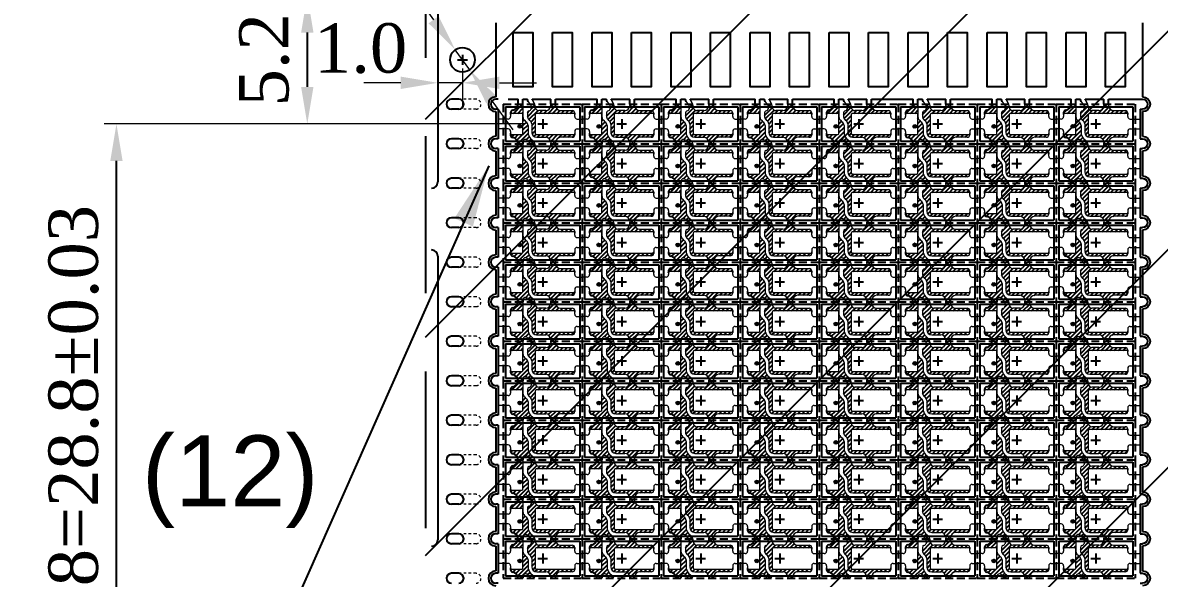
# Model space of a CAD drawing. Header units: millimetres. Extents: x -1672 to -743, y 1116 to 1403.
# Drawn here: x -1123.73 to -1077.7, y 1297.58 to 1320.08 of the extents above; entities that cross this region are included whole.
import ezdxf

# ---------------------------------------------------------------- set-up
doc = ezdxf.new("R2010")
doc.units = ezdxf.units.MM
doc.header["$MEASUREMENT"] = 0
doc.linetypes.add('HIDDEN', pattern=[9.525, 6.35, -3.175])
for name, color, linetype in [('\\M+2A4C1\\M+2B3CE\\M+2B944', 144, 'HIDDEN'), ('bottom side half etching', 6, 'Continuous'), ('c2', 2, 'Continuous'), ('Hatch', 1, 'HIDDEN')]:
    doc.layers.add(name, color=color, linetype=linetype)
for name, color, linetype, lineweight in [('Dimension', 3, 'Continuous', 5), ('LF', 4, 'Continuous', 25), ('Visble1', 6, 'Continuous', 20)]:
    doc.layers.add(name, color=color, linetype=linetype, lineweight=lineweight)
doc.styles.add('Dim', font='arial.ttf', dxfattribs={"height": 3})
doc.styles.add('Jentech', font='romantic.ttf')
doc.styles.get("Standard").update_dxf_attribs({"font": 'romantic.ttf', "height": 2})
doc.dimstyles.new('AM_ISO', dxfattribs={"dimtxt": 2, "dimasz": 1.5, "dimexe": 1, "dimexo": 1, "dimgap": 0.5, "dimtad": 1, "dimdec": 3, "dimzin": 9, "dimdsep": 46, "dimtxsty": 'Jentech', "dimcen": 0, "dimclrd": 256, "dimclre": 256, "dimclrt": 1, "dimadec": 0, "dimazin": 2, "dimtp": 0.1, "dimtm": 0.1, "dimtfac": 0.71, "dimtdec": 3, "dimtmove": 0, "dimatfit": 3, "dimfxl": 0, "dimlwd": -1, "dimlwe": -1, "dimarcsym": 0})
doc.dimstyles.new('ISO-25', dxfattribs={"dimtxt": 2, "dimasz": 1.5, "dimexe": 0.5, "dimexo": 0.5, "dimgap": 0.7, "dimtad": 1, "dimdec": 3, "dimdsep": 46, "dimtxsty": 'Jentech', "dimcen": 2.5, "dimclre": 256, "dimclrt": 1, "dimadec": 0, "dimazin": 0, "dimtfac": 1, "dimtdec": 3, "dimtmove": 0, "dimatfit": 3, "dimfxl": 0, "dimlwe": -1, "dimarcsym": 0})
doc.dimstyles.new('ISO-25 scale20', dxfattribs={"dimtxt": 1.5, "dimasz": 2.5, "dimexe": 1.25, "dimexo": 0.625, "dimtad": 1, "dimtoh": 1, "dimlfac": 0.05, "dimtxsty": 'Standard', "dimcen": 2.5, "dimclre": 256, "dimclrt": 1, "dimadec": 0, "dimazin": 0, "dimtfac": 1, "dimtmove": 0, "dimatfit": 3, "dimfxl": 0, "dimlwe": -1, "dimarcsym": 0})

# ---------------------------------------------------------------- blocks, each defined once
blk = doc.blocks.new('*D80')
at = {"layer": 'Defpoints', "color": 0}
for p in [(-1102.872, 1321.181), (-1112.207, 1315.981), (-1102.872, 1315.981)]:
    blk.add_point(p, dxfattribs=at)
at = {"layer": 'Dimension'}
for p, q in [((-1103.372, 1321.181), (-1112.707, 1321.181)), ((-1103.372, 1315.981), (-1112.707, 1315.981))]:
    blk.add_line(p, q, dxfattribs=at)
at = {"layer": 'Dimension', "color": 0, "lineweight": -2}
blk.add_line((-1112.207, 1319.681), (-1112.207, 1317.481), dxfattribs=at)
at = {"layer": 'Dimension', "color": 0}
for points in [[(-1112.457, 1319.681), (-1111.957, 1319.681), (-1112.207, 1321.181)], [(-1112.457, 1317.481), (-1111.957, 1317.481), (-1112.207, 1315.981)]]:
    blk.add_solid(points, dxfattribs=at)
at = {"layer": 'Dimension', "color": 1, "insert": (-1113.947, 1318.581), "char_height": 2, "attachment_point": 5, "rotation": 90, "style": 'Jentech'}
blk.add_mtext('5.2', dxfattribs=at)
blk = doc.blocks.new('*D81')
at = {"layer": 'Defpoints', "color": 0}
for p in [(-1119.937, 1315.981), (-1102.872, 1315.981), (-1102.872, 1287.181)]:
    blk.add_point(p, dxfattribs=at)
at = {"layer": 'Dimension'}
for p, q in [((-1103.372, 1315.981), (-1120.437, 1315.981)), ((-1103.372, 1287.181), (-1120.437, 1287.181))]:
    blk.add_line(p, q, dxfattribs=at)
at = {"layer": 'Dimension', "color": 0, "lineweight": -2}
blk.add_line((-1119.937, 1288.681), (-1119.937, 1314.481), dxfattribs=at)
at = {"layer": 'Dimension', "color": 0}
for points in [[(-1120.187, 1314.481), (-1119.687, 1314.481), (-1119.937, 1315.981)], [(-1120.187, 1288.681), (-1119.687, 1288.681), (-1119.937, 1287.181)]]:
    blk.add_solid(points, dxfattribs=at)
at = {"layer": 'Dimension', "color": 1, "insert": (-1121.668, 1301.581), "char_height": 2, "attachment_point": 5, "rotation": 90, "style": 'Jentech'}
blk.add_mtext('1.6*18=28.8%%P0.03', dxfattribs=at)
blk = doc.blocks.new('*D135')
at = {"layer": 'Defpoints', "color": 0}
for p in [(-1106.772, 1356.081), (-1134.504, 1281.081), (-1106.772, 1281.081)]:
    blk.add_point(p, dxfattribs=at)
at = {"layer": 'Dimension'}
for p, q in [((-1107.272, 1356.081), (-1135.004, 1356.081)), ((-1107.272, 1281.081), (-1135.004, 1281.081))]:
    blk.add_line(p, q, dxfattribs=at)
at = {"layer": 'Dimension', "color": 0, "lineweight": -2}
blk.add_line((-1134.504, 1354.581), (-1134.504, 1282.581), dxfattribs=at)
at = {"layer": 'Dimension', "color": 0}
for points in [[(-1134.754, 1354.581), (-1134.254, 1354.581), (-1134.504, 1356.081)], [(-1134.754, 1282.581), (-1134.254, 1282.581), (-1134.504, 1281.081)]]:
    blk.add_solid(points, dxfattribs=at)
at = {"layer": 'Dimension', "color": 1, "insert": (-1136.244, 1320.327), "char_height": 2, "attachment_point": 5, "rotation": 90, "style": 'Jentech'}
blk.add_mtext('75%%P0.05', dxfattribs=at)
blk = doc.blocks.new('*D136')
at = {"layer": 'Defpoints', "color": 0}
for p in [(-1107.372, 1354.431), (-1126.367, 1282.731), (-1107.372, 1282.731)]:
    blk.add_point(p, dxfattribs=at)
at = {"layer": 'Dimension'}
for p, q in [((-1107.872, 1354.431), (-1126.867, 1354.431)), ((-1107.872, 1282.731), (-1126.867, 1282.731))]:
    blk.add_line(p, q, dxfattribs=at)
at = {"layer": 'Dimension', "color": 0, "lineweight": -2}
blk.add_line((-1126.367, 1352.931), (-1126.367, 1284.231), dxfattribs=at)
at = {"layer": 'Dimension', "color": 0}
for points in [[(-1126.617, 1352.931), (-1126.117, 1352.931), (-1126.367, 1354.431)], [(-1126.617, 1284.231), (-1126.117, 1284.231), (-1126.367, 1282.731)]]:
    blk.add_solid(points, dxfattribs=at)
at = {"layer": 'Dimension', "color": 1, "insert": (-1128.091, 1318.581), "char_height": 2, "attachment_point": 5, "rotation": 90, "style": 'Jentech'}
blk.add_mtext('71.7%%P0.03', dxfattribs=at)
blk = doc.blocks.new('*D93')
at = {"layer": 'Defpoints', "color": 0}
for p in [(-1105.922, 1319.227), (-1106.922, 1318.581), (-1106.922, 1317.647)]:
    blk.add_point(p, dxfattribs=at)
at = {"layer": 'Dimension'}
for p, q in [((-1105.922, 1318.227), (-1105.922, 1316.647)), ((-1108.422, 1317.647), (-1109.922, 1317.647)), ((-1105.922, 1317.647), (-1106.922, 1317.647)), ((-1106.922, 1317.581), (-1106.922, 1316.647)), ((-1104.422, 1317.647), (-1102.922, 1317.647))]:
    blk.add_line(p, q, dxfattribs=at)
for points in [[(-1108.422, 1317.897), (-1108.422, 1317.397), (-1106.922, 1317.647)], [(-1104.422, 1317.897), (-1104.422, 1317.397), (-1105.922, 1317.647)]]:
    blk.add_solid(points, dxfattribs=at)
at = {"layer": 'Dimension', "color": 1, "insert": (-1110.047, 1319.037), "char_height": 2, "attachment_point": 5, "style": 'Jentech'}
blk.add_mtext('1.0', dxfattribs=at)
blk = doc.blocks.new('*D139')
at = {"layer": 'Defpoints', "color": 0}
for p in [(-1106.214, 1318.987), (-1105.63, 1318.175)]:
    blk.add_point(p, dxfattribs=at)
at = {"layer": 'Dimension'}
for p, q in [((-1112.873, 1328.245), (-1107.09, 1320.204)), ((-1105.63, 1318.175), (-1106.214, 1318.987)), ((-1104.754, 1316.957), (-1103.878, 1315.739))]:
    blk.add_line(p, q, dxfattribs=at)
for points in [[(-1106.887, 1320.35), (-1107.293, 1320.058), (-1106.214, 1318.987)], [(-1104.551, 1317.103), (-1104.957, 1316.811), (-1105.63, 1318.175)]]:
    blk.add_solid(points, dxfattribs=at)
at = {"layer": 'Dimension', "color": 1, "insert": (-1109.543, 1326.534), "char_height": 2, "attachment_point": 5, "rotation": 305.7244, "style": 'Jentech'}
blk.add_mtext('∅1.0', dxfattribs=at)
blk = doc.blocks.new('*U37')
at = {"layer": 'LF'}
for p, q in [((-1.4, 0.1), (-1, 0.1)), ((-1, -0.1), (-1, 0.1)), ((-0.8, 0.1), (-0.62, 0.1)), ((-0.8, -0.1), (-0.8, 0.1)), ((-0.62, 0.072), (-0.62, 0.1)), ((-0.42, 0.1), (0.325, 0.1)), ((-0.42, 0.086), (-0.42, 0.1)), ((0.325, -0.1), (0.325, 0.1)), ((0.525, 0.1), (1.4, 0.1)), ((0.525, -0.1), (0.525, 0.1))]:
    blk.add_line(p, q, dxfattribs=at)
at = {"layer": 'LF', "lineweight": 9}
blk.add_line((-0.599, 0.01), (-0.512, -0.1), dxfattribs=at)
at = {"layer": 'LF'}
blk.add_arc((-0.52, 0.072), 0.1, 180, 218.1026, dxfattribs=at)
at = {"layer": 'LF', "lineweight": 9}
for centre, radius, start, end in [((-0.32, 0.086), 0.1, 180, 225.5543), ((-0.6, -0.199), 0.3, 19.2982, 45.5543)]:
    blk.add_arc(centre, radius, start, end, dxfattribs=at)
blk = doc.blocks.new('*U38')
at = {"layer": 'Dimension', "color": 0, "linetype": 'ByBlock', "lineweight": -2}
for p in [(0, 0), (3.2, 0), (6.4, 0), (9.6, 0), (12.8, 0), (16, 0), (19.2, 0), (22.4, 0)]:
    blk.add_blockref('*U37', p, dxfattribs=at)
blk = doc.blocks.new('*U39')
at = {"layer": 'LF'}
blk.add_line((-0.2, 0), (0.2, 0), dxfattribs=at)
blk = doc.blocks.new('*U43')
at = {"layer": 'LF'}
blk.add_lwpolyline([(-0.4, 1.1), (0.4, 1.1), (0.4, -1.1), (-0.4, -1.1)], close=True, dxfattribs=at)
blk = doc.blocks.new('*U23')
at = {"layer": 'bottom side half etching'}
blk.add_arc((0.15, 0), 0.3, 90, 270, dxfattribs=at)
at = {"layer": 'LF'}
for p, q in [((0.25, 0.2), (0.15, 0.2)), ((0.25, -0.2), (0.15, -0.2))]:
    blk.add_line(p, q, dxfattribs=at)
blk.add_arc((0.15, 0), 0.2, 90, 270, dxfattribs=at)
blk = doc.blocks.new('*U26')
at = {"layer": 'bottom side half etching'}
blk.add_arc((0.15, 0), 0.3, 90, 270, dxfattribs=at)
at = {"layer": 'LF'}
for p, q in [((0.25, 0.2), (0.15, 0.2)), ((0.25, -0.2), (0.15, -0.2))]:
    blk.add_line(p, q, dxfattribs=at)
blk.add_arc((0.15, 0), 0.2, 90, 270, dxfattribs=at)
blk = doc.blocks.new('without tunnel')
at = {"layer": 'Dimension'}
h = blk.add_hatch(dxfattribs=at)
h.set_pattern_fill('AR-HBONE', color=256, scale=0.2, style=0)
h.set_pattern_definition([(45, (-4678.2712, -3546.139), (9e-17, 1.13137085), [2.4, -0.8]), (135, (-4677.70555, -3545.5733), (9e-17, 1.13137085), [2.4, -0.8])])
h.paths.add_polyline_path([(-20.1, -2, 1), (-17.1, -2, 1)])
at = {"layer": 'Hatch'}
h = blk.add_hatch(dxfattribs=at)
h.set_pattern_fill('ANSI31', color=256, scale=20)
h.set_pattern_definition([(45, (2985.13, -1225.2742), (-1.767767, 1.767767), [])])
h.paths.add_polyline_path([(-16, 14), (-20.42, 14, -0.259589), (-24.29, 11.05, 0.372825), (-26, 9.07), (-26, 7.6, -0.414214), (-25, 8.6), (-17, 8.6, -0.414214), (-16, 7.6)])
h.paths.add_polyline_path([(-16, 16), (-20, 16, -0.103244), (-20.42, 14), (-16, 14)])
h.paths.add_polyline_path([(-9.75, -11.75, -0.198912), (-11.8, -6.8), (-11.8, -1.13, 0.172187), (-13.57, 1.7), (-14.83, 2.96, -0.198912), (-16, 5.78), (-16, -7.6, -0.414214), (-17, -8.6), (-25, -8.6, -0.414214), (-26, -7.6), (-26, -9.07, 0.372825), (-24.29, -11.05, -0.259589), (-20.42, -14), (-15.95, -14, -0.630407), (-12.43, -13.22), (-11.81, -14), (-7.51, -14, 0.014872), (-7.76, -13.74)])
h.paths.add_polyline_path([(-16, -14.45, -0.056727), (-15.95, -14), (-20.42, -14, -0.103244), (-20, -16), (-16, -16)])
h.paths.add_polyline_path([(-7.51, -14), (-11.81, -14), (-10.24, -16), (-6.34, -16, 0.097582)])
h.paths.add_polyline_path([(-5, 8.6), (25, 8.6, -0.414214), (26, 7.6), (26, 8.8, 0.414214), (24, 10.8), (14.5, 10.8, -0.356394), (10.58, 14), (6.42, 14, -0.356394), (2.5, 10.8), (-3, 10.8, -0.414214), (-6, 13.8), (-6, 14), (-9.08, 14, -0.393336), (-11.23, 10.52, 0.337319), (-12.4, 8.98), (-12.4, 6.43, 0.198912), (-11.23, 3.6), (-10.57, 2.94, -0.172187), (-8.8, 0.11), (-8.8, -6.8, 0.414214), (-4.8, -10.8), (2.5, -10.8, -0.356394), (6.42, -14), (10.58, -14, -0.356394), (14.5, -10.8), (24, -10.8, 0.414214), (26, -8.8), (26, -7.6, -0.414214), (25, -8.6), (-5, -8.6, -0.414214), (-6, -7.6), (-6, 7.6, -0.414214)])
h.paths.add_polyline_path([(-6.34, 16), (-10.24, 16), (-9.66, 15.26, -0.117374), (-9.08, 14), (-6, 14, 0.085121)])
h.paths.add_polyline_path([(10.5, 16), (6.5, 16), (6.5, 14.8, -0.050382), (6.42, 14), (10.58, 14, -0.050382), (10.5, 14.8)])
h.paths.add_polyline_path([(10.5, -14.8, -0.050382), (10.58, -14), (6.42, -14, -0.050382), (6.5, -14.8), (6.5, -16), (10.5, -16)])
at = {"layer": '\\M+2A4C1\\M+2B3CE\\M+2B944'}
for p, q in [((-32, 16), (-32, -16)), ((-32, 16), (32, 16)), ((32, 16), (32, -16)), ((-32, -16), (32, -16))]:
    blk.add_line(p, q, dxfattribs=at)
at = {"layer": 'bottom side half etching', "lineweight": 9}
blk.add_line((-26, 7.6), (-26, 6), dxfattribs=at)
for points in [[(-26, -7.6), (-26, -7.6, 0.414214), (-25, -8.6), (-17, -8.6, 0.414214), (-16, -7.6), (-16, 7.6, 0.414214), (-17, 8.6), (-25, 8.6, 0.414214), (-26, 7.6), (-26, 6)], [(26, 7.6), (26, 7.6, 0.414214), (25, 8.6), (-5, 8.6, 0.414214), (-6, 7.6), (-6, -7.6, 0.414214), (-5, -8.6), (25, -8.6, 0.414214), (26, -7.6), (26, -7.6)]]:
    blk.add_lwpolyline(points, format="xyb", dxfattribs=at)
for centre, start, end in [((-28, 6), 270, 0), ((28, 6), 180, 270), ((-28, -6), 0, 90), ((28, -6), 90, 180)]:
    blk.add_arc(centre, 2, start, end, dxfattribs=at)
at = {"layer": 'c2'}
for p, q in [((-30, 14), (-30, -14)), ((-30, 14), (30, 14)), ((30, 14), (30, -14)), ((-4, 0), (4, 0)), ((0, 4), (0, -4)), ((-30, -14), (30, -14))]:
    blk.add_line(p, q, dxfattribs=at)
at = {"layer": 'LF', "lineweight": 9}
for p, q in [((-16, 16), (-16, 5.78)), ((-10.24, 16), (-9.66, 15.26)), ((-6, 13.8), (-6, 14.02)), ((2.5, 10.8), (-3, 10.8)), ((6.5, 16), (6.5, 14.8)), ((10.5, 16), (10.5, 14.8)), ((14.5, 10.8), (24, 10.8)), ((-26, 7.54), (-26, 9.07)), ((-14.83, 2.96), (-13.57, 1.7)), ((-14.83, 2.96), (-13.57, 1.7)), ((-12.4, 8.98), (-12.4, 6.43)), ((-11.23, 3.6), (-10.57, 2.94)), ((-11.23, 3.6), (-10.57, 2.94)), ((-8.8, 0.11), (-8.8, -6.8)), ((26, 8.8), (26, 7.6)), ((-26, -9.07), (-26, -7.54)), ((-11.8, -1.13), (-11.8, -6.8)), ((26, -7.6), (26, -8.8)), ((-12.43, -13.22), (-10.24, -16)), ((-9.75, -11.75), (-7.76, -13.74)), ((-4.8, -10.8), (2.5, -10.8)), ((6.5, -14.8), (6.5, -16)), ((10.5, -14.8), (10.5, -16)), ((24, -10.8), (14.5, -10.8))]:
    blk.add_line(p, q, dxfattribs=at)
at = {"layer": 'LF', "ltscale": 0.1}
blk.add_line((-16, -14.45), (-16, -16), dxfattribs=at)
at = {"layer": 'LF', "lineweight": 9}
blk.add_circle((-18.6, -2), 1.5, dxfattribs=at)
at = {"layer": 'LF', "ltscale": 0.1}
for centre, radius, start, end in [((-24, 9.07), 2, 98.21321, 180), ((-25, 16), 5, 278.21321, 0), ((-24, -9.07), 2, 180, 261.78679), ((-25, -16), 5, 0, 81.78679)]:
    blk.add_arc(centre, radius, start, end, dxfattribs=at)
at = {"layer": 'LF', "lineweight": 9}
for centre, radius, start, end in [((-10.8, 8.98), 1.6, 105.14573, 180), ((-12.02, 13.41), 3, 285.4391, 38.10257), ((-12, 14.02), 6, 0, 19.29823), ((-3, 13.8), 3, 180, 270), ((2.5, 14.8), 4, 270, 0), ((14.5, 14.8), 4, 180, 270), ((24, 8.8), 2, 0, 90), ((-12, 5.78), 4, 180, 225), ((-16.67, -2.21), 4.99, 12.52119, 51.60039), ((-8.4, 6.43), 4, 180, 225), ((-8.4, 6.43), 4, 180, 225), ((-13.67, -0.97), 4.99, 12.52119, 51.60039), ((-4.8, -6.8), 7, 180, 225), ((-4.8, -6.8), 4, 180, 270), ((24, -8.8), 2, 270, 360), ((-14, -14.45), 2, 38.10257, 180), ((-12, -17.98), 6, 19.29823, 45), ((2.5, -14.8), 4, 360, 90), ((14.5, -14.8), 4, 90, 180)]:
    blk.add_arc(centre, radius, start, end, dxfattribs=at)
at = {"layer": 'Visble1'}
for p, q in [((-28, 4), (-32, 4)), ((26, 6), (26, 7.6)), ((28, 4), (32, 4)), ((-28, -4), (-32, -4)), ((-26, -6), (-26, -7.6)), ((26, -6), (26, -7.6)), ((28, -4), (32, -4))]:
    blk.add_line(p, q, dxfattribs=at)
blk = doc.blocks.new('Edge')
at = {"layer": 'LF'}
for p, q in [((0, 0.6), (0, 0)), ((0, 0), (0, -0.6))]:
    blk.add_line(p, q, dxfattribs=at)
at = {"layer": 'Visble1'}
for p, q in [((0.2, 0.2), (0, 0.2)), ((0.2, -0.2), (0, -0.2))]:
    blk.add_line(p, q, dxfattribs=at)

msp = doc.modelspace()

# ---------------------------------------------------------------- hatches: boundary and pattern name
at = {"layer": 'Hatch', "lineweight": -2}
h = msp.add_hatch(dxfattribs=at)
h.set_pattern_fill('ANSI31', color=256, scale=50)
h.set_pattern_definition([(45, (-1418.952, 1800.1436), (-4.41942, 4.41942), [])])
h.paths.add_polyline_path([(-1107.422, 1353.5807), (-1107.422, 1283.5807), (-985.0219, 1283.5807), (-985.0219, 1353.5807)])

# ---------------------------------------------------------------- linework, layer by layer
at = {"layer": 'bottom side half etching'}
for p, q in [((-1104.5719, 1320.0807), (-1104.5719, 1317.0807)), ((-1078.3719, 1320.0807), (-1078.3719, 1317.0807)), ((-1104.5719, 1316.4807), (-1104.5719, 1315.4807)), ((-1078.3719, 1316.4807), (-1078.3719, 1315.4807)), ((-1104.5719, 1314.8807), (-1104.5719, 1313.8807)), ((-1078.3719, 1314.8807), (-1078.3719, 1313.8807)), ((-1104.5719, 1313.2807), (-1104.5719, 1312.2807)), ((-1078.3719, 1313.2807), (-1078.3719, 1312.2807)), ((-1104.5719, 1311.6807), (-1104.5719, 1310.6807)), ((-1078.3719, 1311.6807), (-1078.3719, 1310.6807)), ((-1104.5719, 1310.0807), (-1104.5719, 1309.0807)), ((-1078.3719, 1310.0807), (-1078.3719, 1309.0807)), ((-1104.5719, 1308.4807), (-1104.5719, 1307.4807)), ((-1078.3719, 1308.4807), (-1078.3719, 1307.4807)), ((-1104.5719, 1306.8807), (-1104.5719, 1305.8807)), ((-1078.3719, 1306.8807), (-1078.3719, 1305.8807)), ((-1104.5719, 1305.2807), (-1104.5719, 1304.2807)), ((-1078.3719, 1305.2807), (-1078.3719, 1304.2807)), ((-1104.5719, 1303.6807), (-1104.5719, 1302.6807)), ((-1078.3719, 1303.6807), (-1078.3719, 1302.6807)), ((-1104.5719, 1302.0807), (-1104.5719, 1301.0807)), ((-1078.3719, 1302.0807), (-1078.3719, 1301.0807)), ((-1104.5719, 1300.4807), (-1104.5719, 1299.4807)), ((-1078.3719, 1300.4807), (-1078.3719, 1299.4807)), ((-1104.5719, 1298.8807), (-1104.5719, 1297.8807)), ((-1078.3719, 1298.8807), (-1078.3719, 1297.8807))]:
    msp.add_line(p, q, dxfattribs=at)
at = {"layer": 'c2'}
for p, q in [((-1106.1219, 1318.5807), (-1105.7219, 1318.5807)), ((-1106.1219, 1318.5807), (-1105.7219, 1318.5807)), ((-1106.1219, 1318.5807), (-1105.7219, 1318.5807)), ((-1106.1219, 1318.5807), (-1105.7219, 1318.5807)), ((-1105.9219, 1318.7807), (-1105.9219, 1318.3807))]:
    msp.add_line(p, q, dxfattribs=at)
at = {"layer": 'Hatch', "lineweight": -2}
msp.add_line((-1107.422, 1353.5807), (-1107.422, 1283.5807), dxfattribs=at)
at = {"layer": 'LF'}
for p, q in [((-1106.9219, 1323.5307), (-1106.9219, 1313.6307)), ((-1106.0719, 1316.9807), (-1106.3719, 1316.9807)), ((-1106.0719, 1316.5807), (-1106.3719, 1316.5807)), ((-1106.0719, 1315.3807), (-1106.3719, 1315.3807)), ((-1106.0719, 1314.9807), (-1106.3719, 1314.9807)), ((-1106.0719, 1313.7807), (-1106.3719, 1313.7807)), ((-1106.0719, 1313.3807), (-1106.3719, 1313.3807)), ((-1106.0719, 1312.1807), (-1106.3719, 1312.1807)), ((-1106.0719, 1311.7807), (-1106.3719, 1311.7807)), ((-1106.9219, 1310.6307), (-1106.9219, 1299.1307)), ((-1106.0719, 1310.5807), (-1106.3719, 1310.5807)), ((-1106.0719, 1310.1807), (-1106.3719, 1310.1807)), ((-1106.0719, 1308.9807), (-1106.3719, 1308.9807)), ((-1106.0719, 1308.5807), (-1106.3719, 1308.5807)), ((-1106.0719, 1307.3807), (-1106.3719, 1307.3807)), ((-1106.0719, 1306.9807), (-1106.3719, 1306.9807)), ((-1106.0719, 1305.7807), (-1106.3719, 1305.7807)), ((-1106.0719, 1305.3807), (-1106.3719, 1305.3807)), ((-1106.0719, 1304.1807), (-1106.3719, 1304.1807)), ((-1106.0719, 1303.7807), (-1106.3719, 1303.7807)), ((-1106.0719, 1302.5807), (-1106.3719, 1302.5807)), ((-1106.0719, 1302.1807), (-1106.3719, 1302.1807)), ((-1106.0719, 1300.9807), (-1106.3719, 1300.9807)), ((-1106.0719, 1300.5807), (-1106.3719, 1300.5807)), ((-1106.0719, 1299.3807), (-1106.3719, 1299.3807)), ((-1106.0719, 1298.9807), (-1106.3719, 1298.9807)), ((-1106.0719, 1297.7807), (-1106.3719, 1297.7807))]:
    msp.add_line(p, q, dxfattribs=at)
msp.add_circle((-1105.9219, 1318.5807), 0.5, dxfattribs=at)
for centre, radius, start, end in [((-1106.3719, 1316.7807), 0.2, 90, 270), ((-1106.0719, 1316.7807), 0.2, 270, 90), ((-1106.3719, 1315.1807), 0.2, 90, 270), ((-1106.0719, 1315.1807), 0.2, 270, 90), ((-1107.1719, 1313.6307), 0.25, 270, 0), ((-1106.3719, 1313.5807), 0.2, 90, 270), ((-1106.0719, 1313.5807), 0.2, 270, 90), ((-1106.3719, 1311.9807), 0.2, 90, 270), ((-1106.0719, 1311.9807), 0.2, 270, 90), ((-1107.1719, 1310.6307), 0.25, 0, 90), ((-1106.3719, 1310.3807), 0.2, 90, 270), ((-1106.0719, 1310.3807), 0.2, 270, 90), ((-1106.3719, 1308.7807), 0.2, 90, 270), ((-1106.0719, 1308.7807), 0.2, 270, 90), ((-1106.3719, 1307.1807), 0.2, 90, 270), ((-1106.0719, 1307.1807), 0.2, 270, 90), ((-1106.3719, 1305.5807), 0.2, 90, 270), ((-1106.0719, 1305.5807), 0.2, 270, 90), ((-1106.3719, 1303.9807), 0.2, 90, 270), ((-1106.0719, 1303.9807), 0.2, 270, 90), ((-1106.3719, 1302.3807), 0.2, 90, 270), ((-1106.0719, 1302.3807), 0.2, 270, 90), ((-1106.3719, 1300.7807), 0.2, 90, 270), ((-1106.0719, 1300.7807), 0.2, 270, 90), ((-1106.3719, 1299.1807), 0.2, 90, 270), ((-1106.0719, 1299.1807), 0.2, 270, 90), ((-1107.1719, 1299.1307), 0.25, 270, 0), ((-1106.3719, 1297.5807), 0.2, 90, 270), ((-1106.0719, 1297.5807), 0.2, 270, 90)]:
    msp.add_arc(centre, radius, start, end, dxfattribs=at)
at = {"layer": 'Visble1', "linetype": 'HIDDEN', "ltscale": 0.01}
for p, q in [((-1105.3719, 1316.9807), (-1106.0719, 1316.9807)), ((-1105.3719, 1316.5807), (-1106.0719, 1316.5807)), ((-1105.3719, 1315.3807), (-1106.0719, 1315.3807)), ((-1105.3719, 1314.9807), (-1106.0719, 1314.9807)), ((-1105.3719, 1313.7807), (-1106.0719, 1313.7807)), ((-1105.3719, 1313.3807), (-1106.0719, 1313.3807)), ((-1105.3719, 1312.1807), (-1106.0719, 1312.1807)), ((-1105.3719, 1311.7807), (-1106.0719, 1311.7807)), ((-1105.3719, 1310.5807), (-1106.0719, 1310.5807)), ((-1105.3719, 1310.1807), (-1106.0719, 1310.1807)), ((-1105.3719, 1308.9807), (-1106.0719, 1308.9807)), ((-1105.3719, 1308.5807), (-1106.0719, 1308.5807)), ((-1105.3719, 1307.3807), (-1106.0719, 1307.3807)), ((-1105.3719, 1306.9807), (-1106.0719, 1306.9807)), ((-1105.3719, 1305.7807), (-1106.0719, 1305.7807)), ((-1105.3719, 1305.3807), (-1106.0719, 1305.3807)), ((-1105.3719, 1304.1807), (-1106.0719, 1304.1807)), ((-1105.3719, 1303.7807), (-1106.0719, 1303.7807)), ((-1105.3719, 1302.5807), (-1106.0719, 1302.5807)), ((-1105.3719, 1302.1807), (-1106.0719, 1302.1807)), ((-1105.3719, 1300.9807), (-1106.0719, 1300.9807)), ((-1105.3719, 1300.5807), (-1106.0719, 1300.5807)), ((-1105.3719, 1299.3807), (-1106.0719, 1299.3807)), ((-1105.3719, 1298.9807), (-1106.0719, 1298.9807)), ((-1105.3719, 1297.7807), (-1106.0719, 1297.7807))]:
    msp.add_line(p, q, dxfattribs=at)
for centre in [(-1105.3719, 1316.7807), (-1105.3719, 1315.1807), (-1105.3719, 1313.5807), (-1105.3719, 1311.9807), (-1105.3719, 1310.3807), (-1105.3719, 1308.7807), (-1105.3719, 1307.1807), (-1105.3719, 1305.5807), (-1105.3719, 1303.9807), (-1105.3719, 1302.3807), (-1105.3719, 1300.7807), (-1105.3719, 1299.1807), (-1105.3719, 1297.5807)]:
    msp.add_arc(centre, 0.2, 270, 90, dxfattribs=at)

# ---------------------------------------------------------------- block references
at = {"layer": 'bottom side half etching', "color": 0, "linetype": 'ByBlock', "lineweight": -2}
for p in [(-1104.7219, 1316.7807), (-1104.7219, 1315.1807), (-1104.7219, 1313.5807), (-1104.7219, 1311.9807), (-1104.7219, 1310.3807), (-1104.7219, 1308.7807), (-1104.7219, 1307.1807), (-1104.7219, 1305.5807), (-1104.7219, 1303.9807), (-1104.7219, 1302.3807), (-1104.7219, 1300.7807), (-1104.7219, 1299.1807), (-1104.7219, 1297.5807)]:
    msp.add_blockref('*U23', p, dxfattribs=at)
at = {"layer": 'bottom side half etching', "color": 0, "linetype": 'ByBlock', "lineweight": -2, "extrusion": (0, 0, -1), "zscale": -1}
for p in [(1078.2219, 1316.7807), (1078.2219, 1315.1807), (1078.2219, 1313.5807), (1078.2219, 1311.9807), (1078.2219, 1310.3807), (1078.2219, 1308.7807), (1078.2219, 1307.1807), (1078.2219, 1305.5807), (1078.2219, 1303.9807), (1078.2219, 1302.3807), (1078.2219, 1300.7807), (1078.2219, 1299.1807), (1078.2219, 1297.5807)]:
    msp.add_blockref('*U26', p, dxfattribs=at)
at = {"layer": 'Dimension', "xscale": 0.05, "yscale": 0.05, "zscale": 0.05}
for p in [(-1102.6719, 1315.9807), (-1099.4719, 1315.9807), (-1096.2719, 1315.9807), (-1093.0719, 1315.9807), (-1089.8719, 1315.9807), (-1086.6719, 1315.9807), (-1083.4719, 1315.9807), (-1080.2719, 1315.9807), (-1102.6719, 1314.3807), (-1099.4719, 1314.3807), (-1096.2719, 1314.3807), (-1093.0719, 1314.3807), (-1089.8719, 1314.3807), (-1086.6719, 1314.3807), (-1083.4719, 1314.3807), (-1080.2719, 1314.3807), (-1102.6719, 1312.7807), (-1099.4719, 1312.7807), (-1096.2719, 1312.7807), (-1093.0719, 1312.7807), (-1089.8719, 1312.7807), (-1086.6719, 1312.7807), (-1083.4719, 1312.7807), (-1080.2719, 1312.7807), (-1102.6719, 1311.1807), (-1099.4719, 1311.1807), (-1096.2719, 1311.1807), (-1093.0719, 1311.1807), (-1089.8719, 1311.1807), (-1086.6719, 1311.1807), (-1083.4719, 1311.1807), (-1080.2719, 1311.1807), (-1102.6719, 1309.5807), (-1099.4719, 1309.5807), (-1096.2719, 1309.5807), (-1093.0719, 1309.5807), (-1089.8719, 1309.5807), (-1086.6719, 1309.5807), (-1083.4719, 1309.5807), (-1080.2719, 1309.5807), (-1102.6719, 1307.9807), (-1099.4719, 1307.9807), (-1096.2719, 1307.9807), (-1093.0719, 1307.9807), (-1089.8719, 1307.9807), (-1086.6719, 1307.9807), (-1083.4719, 1307.9807), (-1080.2719, 1307.9807), (-1102.6719, 1306.3807), (-1099.4719, 1306.3807), (-1096.2719, 1306.3807), (-1093.0719, 1306.3807), (-1089.8719, 1306.3807), (-1086.6719, 1306.3807), (-1083.4719, 1306.3807), (-1080.2719, 1306.3807), (-1102.6719, 1304.7807), (-1099.4719, 1304.7807), (-1096.2719, 1304.7807), (-1093.0719, 1304.7807), (-1089.8719, 1304.7807), (-1086.6719, 1304.7807), (-1083.4719, 1304.7807), (-1080.2719, 1304.7807), (-1102.6719, 1303.1807), (-1099.4719, 1303.1807), (-1096.2719, 1303.1807), (-1093.0719, 1303.1807), (-1089.8719, 1303.1807), (-1086.6719, 1303.1807), (-1083.4719, 1303.1807), (-1080.2719, 1303.1807), (-1102.6719, 1301.5807), (-1099.4719, 1301.5807), (-1096.2719, 1301.5807), (-1093.0719, 1301.5807), (-1089.8719, 1301.5807), (-1086.6719, 1301.5807), (-1083.4719, 1301.5807), (-1080.2719, 1301.5807), (-1102.6719, 1299.9807), (-1099.4719, 1299.9807), (-1096.2719, 1299.9807), (-1093.0719, 1299.9807), (-1089.8719, 1299.9807), (-1086.6719, 1299.9807), (-1083.4719, 1299.9807), (-1080.2719, 1299.9807), (-1102.6719, 1298.3807), (-1099.4719, 1298.3807), (-1096.2719, 1298.3807), (-1093.0719, 1298.3807), (-1089.8719, 1298.3807), (-1086.6719, 1298.3807), (-1083.4719, 1298.3807), (-1080.2719, 1298.3807)]:
    msp.add_blockref('without tunnel', p, dxfattribs=at)
at = {"layer": 'Dimension'}
msp.add_blockref('*U38', (-1102.6719, 1316.8807), dxfattribs=at)
at = {"layer": 'Hatch'}
for p in [(-1104.4719, 1315.9807), (-1104.4719, 1314.3807), (-1104.4719, 1312.7807), (-1104.4719, 1311.1807), (-1104.4719, 1309.5807), (-1104.4719, 1307.9807), (-1104.4719, 1306.3807), (-1104.4719, 1304.7807), (-1104.4719, 1303.1807), (-1104.4719, 1301.5807), (-1104.4719, 1299.9807), (-1104.4719, 1298.3807)]:
    msp.add_blockref('Edge', p, dxfattribs=at)
at = {"layer": 'Hatch', "xscale": -1}
for p in [(-1078.4719, 1315.9807), (-1078.4719, 1314.3807), (-1078.4719, 1312.7807), (-1078.4719, 1311.1807), (-1078.4719, 1309.5807), (-1078.4719, 1307.9807), (-1078.4719, 1306.3807), (-1078.4719, 1304.7807), (-1078.4719, 1303.1807), (-1078.4719, 1301.5807), (-1078.4719, 1299.9807), (-1078.4719, 1298.3807)]:
    msp.add_blockref('Edge', p, dxfattribs=at)
at = {"layer": 'LF', "color": 0, "linetype": 'ByBlock', "lineweight": -2}
for name, p in [('*U43', (-1103.4719, 1318.5807)), ('*U43', (-1101.8719, 1318.5807)), ('*U43', (-1100.2719, 1318.5807)), ('*U43', (-1098.6719, 1318.5807)), ('*U43', (-1097.0719, 1318.5807)), ('*U43', (-1095.4719, 1318.5807)), ('*U43', (-1093.8719, 1318.5807)), ('*U43', (-1092.2719, 1318.5807)), ('*U43', (-1090.6719, 1318.5807)), ('*U43', (-1089.0719, 1318.5807)), ('*U43', (-1087.4719, 1318.5807)), ('*U43', (-1085.8719, 1318.5807)), ('*U43', (-1084.2719, 1318.5807)), ('*U43', (-1082.6719, 1318.5807)), ('*U43', (-1081.0719, 1318.5807)), ('*U43', (-1079.4719, 1318.5807)), ('*U39', (-1101.0719, 1316.9807)), ('*U39', (-1097.8719, 1316.9807)), ('*U39', (-1094.6719, 1316.9807)), ('*U39', (-1091.4719, 1316.9807)), ('*U39', (-1088.2719, 1316.9807)), ('*U39', (-1085.0719, 1316.9807)), ('*U39', (-1081.8719, 1316.9807)), ('*U39', (-1078.6719, 1316.9807))]:
    msp.add_blockref(name, p, dxfattribs=at)

# ---------------------------------------------------------------- texts
at = {"layer": 'Dimension', "style": 'Dim'}
msp.add_text('(12)', height=2.88, dxfattribs=at).set_placement((-1118.9063, 1300.4879))

# ---------------------------------------------------------------- dimensions: what is measured, and where the dimension line sits
at = {"layer": 'Dimension'}
dim = msp.add_linear_dim(base=(-1134.5041, 1281.0807), p1=(-1106.7719, 1356.0807), p2=(-1106.7719, 1281.0807), angle=90, text='<>%%P0.05', dimstyle='ISO-25', override={"dimarcsym": 1}, dxfattribs=at)
dim.commit()
dim.dimension.update_dxf_attribs({"geometry": '*D135', "text_midpoint": (-1134.5041, 1320.3268), "dimtype": 160})
for base, p1, p2, angle, text, picture, middle in [((-1126.3673, 1282.7307), (-1107.3719, 1354.4307), (-1107.3719, 1282.7307), 90, '<>%%P0.03', '*D136', (-1128.091, 1318.5807)), ((-1119.9374, 1315.9807), (-1102.8719, 1287.1807), (-1102.8719, 1315.9807), 270, '1.6*18=<>%%P0.03', '*D81', (-1121.6684, 1301.5807))]:
    dim = msp.add_linear_dim(base=base, p1=p1, p2=p2, angle=angle, text=text, dimstyle='ISO-25', dxfattribs=at)
    dim.commit()
    dim.dimension.update_dxf_attribs({"geometry": picture, "text_midpoint": middle})
dim = msp.add_diameter_dim_2p(p1=(-1105.6299, 1318.1748), p2=(-1106.2138, 1318.9866), dimstyle='AM_ISO', override={"dimdec": 1, "dimzin": 1}, dxfattribs=at)
dim.commit()
dim.dimension.update_dxf_attribs({"geometry": '*D139', "text_midpoint": (-1110.9266, 1325.5393), "dimtype": 163})
dim = msp.add_linear_dim(base=(-1112.2071, 1315.9807), p1=(-1102.8719, 1321.1807), p2=(-1102.8719, 1315.9807), angle=90, dimstyle='ISO-25', dxfattribs=at)
dim.commit()
dim.dimension.update_dxf_attribs({"geometry": '*D80', "text_midpoint": (-1113.947, 1318.5807)})
dim = msp.add_linear_dim(base=(-1106.9219, 1317.6468), p1=(-1105.9219, 1319.2269), p2=(-1106.9219, 1318.5807), dimstyle='AM_ISO', override={"dimdec": 1, "dimzin": 1, "dimtmove": 2}, dxfattribs=at)
dim.commit()
dim.dimension.update_dxf_attribs({"geometry": '*D93', "text_midpoint": (-1110.047, 1319.0369), "dimtype": 160})

# ---------------------------------------------------------------- leaders
at = {"layer": 'Dimension', "ltscale": 0.1, "annotation_type": 0, "has_hookline": 1, "hookline_direction": 1, "text_width": 14.1282}
msp.add_leader([(-1104.8604, 1314.2807), (-1123.8164, 1271.4924), (-1126.3164, 1271.4924)], dimstyle='ISO-25 scale20', override={"dimgap": 0.625, "dimtad": 0}, dxfattribs=at)

doc.saveas('drawing.dxf')
